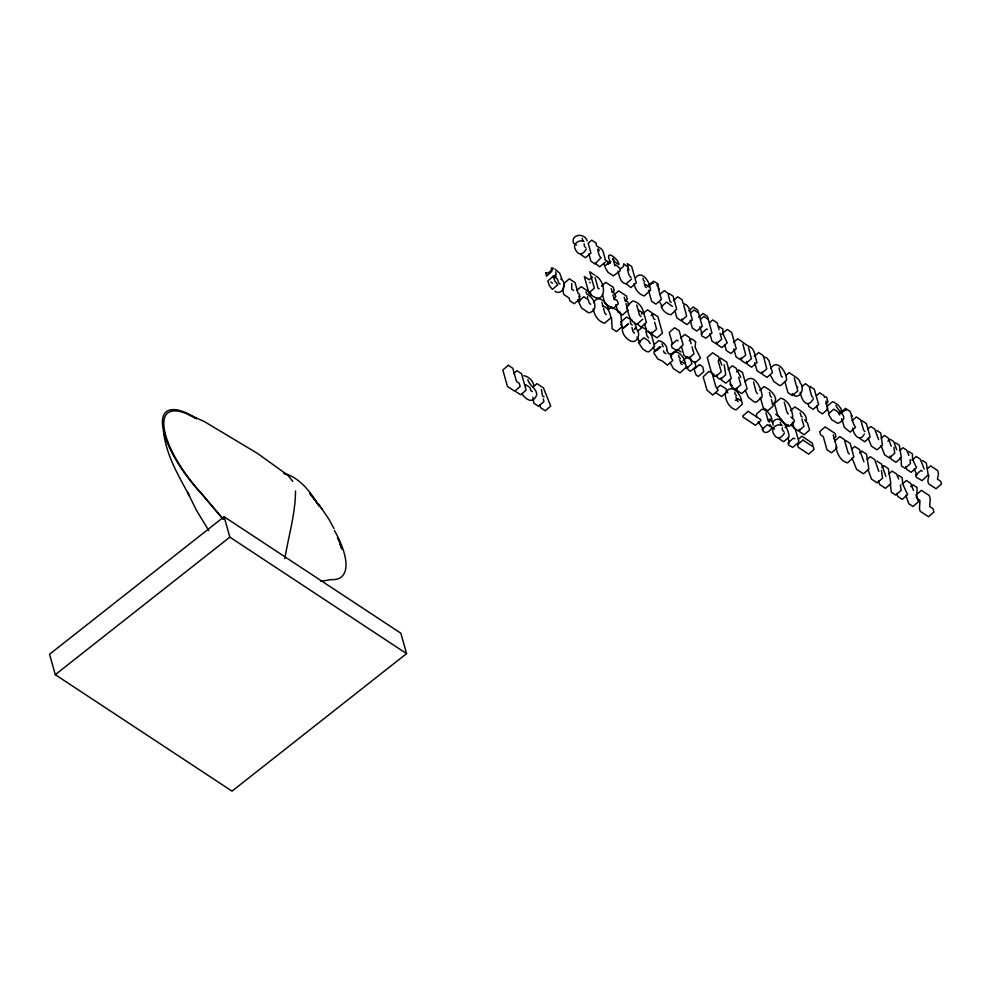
<?xml version="1.0" encoding="UTF-8"?>
<svg xmlns="http://www.w3.org/2000/svg" width="991" height="991" viewBox="0 0 991 991"><rect width="100%" height="100%" fill="white"/><g stroke="black" fill="none" stroke-linecap="round" stroke-linejoin="round"><path stroke-width="1.49" d="M620.267 269.775L620.007 270.952L613.367 275.907L607.979 272.228L605.08 267.483M631.961 327.563L633.014 331.725L634.599 333.162M603.531 308.102L604.795 313.082L606.356 314.593M561.835 278.781L559.667 273.144L555.121 269.218M527.856 379.788C529.219 385.511 536.763 388.348 536.763 394.926C532.539 404.811 525.676 399.187 521.811 393.625M928.864 475.259L927.824 481.019L928.617 483.843L936.037 488.724L941.45 484.004L940.694 481.304L937.486 479.198L938.514 473.549L937.672 470.564L930.586 465.894L927.341 468.731M284.826 558.639C288.517 536.193 295.442 513.697 295.504 491.003M742.866 344.088L745.727 355.013L740.314 359.733L736.09 356.946L733.823 348.882M667.042 349.835C667.29 345.5 662.806 341.437 658.78 340.619L653.986 344.719M792.763 417.261C792.305 409.729 788.861 400.364 780.759 398.134L774.467 403.486L777.601 415.142L783.819 422.81L789.059 426.415L794.472 421.683L793.915 419.701L790.868 417.025M645.872 331.304L647.123 336.445L648.696 337.782M806.426 420.345C806.674 413.581 799.626 410.113 794.819 406.942L790.484 410.732M825.912 401.107L827.869 409.147L822.456 413.879L818.095 411.005L816.584 405.629M601.958 302.305L602.887 306.442M773.104 425.189L772.745 421.77L768.867 419.218M584.145 243.848L584.417 246.301L585.792 247.663M782.233 427.852L782.506 430.305L783.881 431.667M748.577 347.767L751.376 358.73L745.963 363.462L741.726 360.662L740.934 357.825M587.613 296.582L587.651 297.647M586.375 249.001C581.977 256.595 577.208 254.563 574.867 248.246C572.637 243.575 580.02 238.992 584.046 241.531M784.463 433.005C780.066 440.599 775.296 438.567 772.955 432.249C770.725 427.579 778.108 422.996 782.134 425.535M763.937 357.887L766.774 368.875L761.361 373.607L756.988 370.733L754.733 362.669M642.812 319.164L637.064 324.206C629.706 322.248 628.133 312.921 626.808 306.541M656.822 284.838L659.3 289.099M588.468 242.993L591.714 240.156L596.087 243.03C595.418 247.589 599.815 246.511 601.772 249.472A3.456 1.251 48.9 0 1 602.999 251.367L605.315 259.407M553.201 276.266L547.8 280.998L549.46 285.829L552.445 289.397L557.859 284.665L554.861 281.097L553.201 276.266L557.561 279.14L558.305 281.803M553.337 276.749L555.505 274.866L556.174 277.245M605.563 261.921L599.679 266.802L594.996 263.123M576.861 290.45L581.197 286.672L589.372 292.06M592.469 276.923L589.211 279.759L584.306 276.501L588.914 292.89C605.129 308.882 608.214 283.302 595.888 275.894M610.927 261.413L607.681 264.25L607.495 263.21L608.511 263.903M588.914 292.89L594.327 288.17L589.719 271.769L594.625 275.027M620.23 269.242L623.475 266.406L623.711 263.854L628.381 267.421L627.303 263.606L631.676 266.48L636.284 282.869L630.871 287.601L626.225 283.748L631.639 279.016M601.438 286.139L605.761 282.348L613.342 287.34L614.259 290.623L612.091 292.506M593.547 302.614C598.007 293.844 606.653 302.391 608.325 308.09M513.747 373.557L516.992 370.721L521.526 373.718L526.134 390.107L520.721 394.827L516.187 391.841M614.395 294.674L618.718 290.896L626.411 295.962L627.328 299.232L625.16 301.128M635.788 277.591C641.078 269.986 648.969 280.8 649.712 286.449M613.652 298.613L615.82 296.718L614.94 293.596L612.104 291.726L611.224 288.616M608.499 309.638L611.744 306.801M648.634 285.185L653.552 281.233L657.789 283.699L658.371 285.767M532.601 387.394L536.936 383.616L543.489 387.939L550.699 406.05L545.285 410.77L540.64 407.71L539.575 404.613M648.089 286.61L652.425 282.831L653.317 283.426M628.319 304.794L632.654 301.016C638.006 301.586 642.354 306.999 643.506 312.14L641.338 314.036M626.572 307.123L628.74 305.24L627.86 302.119L625.061 300.273L624.181 297.164M620.577 322.199L626.448 317.108L632.407 320.403M659.672 294.476L664.441 290.598L669.036 294.352M643.109 313.59L647.433 309.811L651.967 312.809L653.614 318.656L654.977 319.56M634.203 329.755L636.42 327.278L634.19 322.261M651.161 315.596L653.329 313.701L657.863 316.686L662.471 333.087L657.058 337.807L652.524 334.822L651.756 332.059M637.411 331.328L642.279 327.389L646.59 329.557M673.372 300.607L677.708 296.817L682.068 299.703L683.109 303.395L686.54 304.968L688.881 307.867L692.387 319.858L686.986 324.59L682.613 321.716L681.858 319.015M688.832 310.79L693.167 307.012L697.652 309.96L698.246 312.103M690.752 312.797L693.997 309.96L698.482 312.921L702.247 326.361L696.846 331.081L692.362 328.132L690.095 320.068M656.599 350.628L660.935 346.85L659.461 346.887L654.048 351.607L654.035 353.304L657.913 359.052L662.595 361.232L667.414 365.146L672.827 360.414L670.535 356.673M698.68 317.281L703.015 313.503L707.5 316.463L708.094 318.594M700.6 319.3L703.845 316.463L708.33 319.412L711.959 333.05L706.001 338.216L701.764 335.862L701.157 333.719L706.571 329L707.401 329.408M680.495 338.241L684.831 334.462L689.364 337.448L691.161 343.815M671.861 354.159L676.196 350.368M670.399 355.509C675.689 346.206 684.608 357.107 685.4 363.424M670.734 355.645L676.147 350.925M709.494 322.756L712.74 319.92L717.112 322.793L719.045 329.681M689.228 340.681L691.396 338.786L695.645 341.585L695.125 347.271L700.501 358.135L695.087 362.867L690.405 359.783L689.129 357.033M683.208 360.538L687.531 356.748M721.758 334.153L727.171 329.421L731.655 332.381L736.263 348.77L730.85 353.502L726.366 350.541L724.694 344.583M686.416 368.602L691.817 363.883L690.838 358.928M733.39 342.564L737.725 338.786L742.024 341.622C743.225 342.576 746.979 345.463 748.787 346.193C755.328 348.547 754.869 357.243 757.037 362.458L751.624 367.19L747.4 364.403L746.57 361.48M718.574 360.018L720.742 358.135L726.676 362.037L731.284 378.426L725.87 383.158L721.906 380.544L721.126 377.769M728.063 369.581L732.386 365.803L736.189 368.305L740.797 377.36M717.236 388.038L720.482 385.202L726.217 388.98L727.01 391.792L721.597 396.524L715.861 392.746M736.561 371.873L738.729 369.977L742.519 372.48L747.127 388.881L741.714 393.6L737.75 390.987L736.474 388.41M754.3 356.351L758.635 352.561L763.07 355.496L763.343 356.686L766.724 357.801L768.905 360.563L772.46 372.628L767.059 377.36L762.686 374.487L761.943 371.823M744.984 381.894C753.42 370.77 762.327 389.215 762.104 396.858L756.418 402.135L754.312 402.012L748.403 397.317L745.294 390.429M770.688 368.318C777.576 357.825 787.188 373.037 786.52 380.296L780.797 385.449L779.471 385.449L773.76 381.424L770.787 375.762M735.446 400.438L737.614 398.543L741.739 401.268L742.395 404.055L736.09 409.902C729.215 408.057 725.387 400.488 725.177 393.774C730.788 382.154 740.252 393.291 741.503 400.389M759.713 390.454L764.049 386.663C769.734 388.955 781.329 399.125 772.262 404.34M785.863 375.49L789.109 372.653L793.543 375.577C795.166 377.113 800.022 378.909 800.183 382.972C806.191 388.608 798.028 401.912 792.28 393.526M801.806 386.651L805.497 383.666L810.266 387.531M769.784 420.828L771.952 418.933L770.725 415.749L767.678 412.033L763.578 409.333L761.881 409.333L756.467 414.065L756.653 416.74M772.212 422.711C780.301 411.538 789.121 429.908 789.034 437.006L783.621 441.726L779.384 438.939L779.05 437.737M816.485 395.669L819.73 392.832L824.078 395.706L824.413 397.366M800.282 392.349C801.186 399.088 806.984 410.15 813.413 398.729M785.107 427.691L788.353 424.854M825.763 403.783L827.931 401.9L826.593 397.168L824.846 396.772M826.605 406.768L832.44 401.764L833.927 402.148L838.151 405.059L840.863 408.416L841.619 410.77L839.451 412.652M798.647 439.05L801.892 436.213L812.273 443.064L812.967 445.529M840.108 413.098L845.521 408.366L849.894 411.253L852.248 416.257M840.851 413.643L845.174 409.865L846.116 410.485M852 420.741L856.323 416.951L860.683 419.825L863.632 430.23L865.007 431.63M833.778 438.617L835.946 436.721L835.029 433.451L825.107 426.91L819.693 431.642L820.622 434.913L823.298 436.684L826.99 449.803L831.523 452.788L836.937 448.068L833.245 434.95M834.385 441.329L839.798 436.597L844.344 439.583L848.073 452.776L849.361 454.002M867.559 429.338L870.816 426.502L874.706 429.066L878.67 439.682M852.731 428.149C853.189 433.773 859.457 443.373 864.387 433.959M851.48 449.27L854.738 446.433L859.519 449.592L863.929 461.843M859.606 452.961L861.761 451.066L866.555 454.225L868.859 469.102L863.446 473.822L856.558 469.288L852.099 458.139M881.16 438.295L884.406 435.458L888.159 437.935L891.268 446.26M887.911 441.094L890.079 439.199L893.696 441.577L896.744 449.852M867.075 459.551L870.321 456.715L874.731 459.613L878.831 471.493M899.778 450.571L903.024 447.734L906.666 450.137L908.92 455.426M881.73 467.541L883.898 465.659L888.295 468.557L890.884 483.62L885.471 488.352L879.81 484.611L878.336 481.044M888.877 473.909L892.123 471.072L896.508 473.971L898.701 479.062M911.968 460.258L916.291 456.479L920.255 459.093L924.231 469.102M902.083 484.277L906.406 480.499L910.58 483.249L913.504 490.434M910.791 486.692L912.946 484.81L917.121 487.56L916.749 495.834L918.422 501.768L913.008 506.488L908.797 503.713L905.898 495.277M915.957 495.079L921.37 490.347L929.323 495.599L930.252 498.882L929.632 506.488L933.014 508.717L933.931 511.988L928.517 516.72L920.156 511.207L919.487 508.829L919.958 500.393L916.873 498.362L916.266 496.169M224.102 516.732L49.55 654.258L55.285 674.673L232.018 791.14L406.57 653.614L400.835 633.212L224.102 516.732L229.85 537.147L406.57 653.614M55.285 674.673L229.85 537.147M641.041 316.649L639.505 315.237L636.717 304.98M560.076 284.008L558.59 282.695M646.541 287.601L645.376 286.907L644.088 282.745M682.229 364.577L681.065 363.883L679.776 359.721M738.32 401.553L737.155 400.847L735.879 396.685M794.881 438.74L793.444 438.158L788.031 442.89L788.625 445.021L792.689 447.436L798.994 442.036L795.129 428.719L790.793 424.805M532.278 391.569L531.003 390.776L529.937 387.493L525.726 384.719M587.229 294.55L585.879 291.887M672.356 306.38L666.609 302.082L661.195 306.814C662.719 310.716 666.77 314.271 670.919 314.754L676.692 309.204L673.124 296.21L669.061 293.534M626.225 283.748C620.329 283.537 619.214 275.399 618.062 271.138M523.818 375.676C528.587 376.407 532.997 380.841 534 385.635M603.135 306.145C608.189 307.284 610.406 313.243 610.766 317.938L604.535 323.239C598.081 321.493 594.204 315.101 593.25 308.796M599.183 288.777L598.068 288.344L595.046 277.579M771.667 397.156L770.54 396.635L769.375 392.461M812.905 397.292L811.641 396.078L809.474 388.038M601.19 257.747C598.329 256.731 596.458 244.281 599.295 250.673M671.204 302.441L669.966 301.326L668.306 295.021M797.767 387.332L796.442 386.007L794.274 378.054M782.407 377.224L781.181 376.023L778.988 367.946M631.094 277.48C628.306 276.563 626.176 264.349 629.087 269.948M678.042 340.854L676.742 340.148L671.328 344.88L672.133 347.742L677.175 350.641L683.109 344.831L679.194 330.746L674.66 327.761L669.247 332.48L672.493 344.013M666.014 353.676L664.081 352.511L663.574 350.839M632.258 325.085L631.106 324.317L630.14 320.96M284.59 473.549C300.583 478.034 310.74 492.651 319.164 505.98L309.65 493.134L322.236 509.337M590.71 304.336L589.236 302.986L588.196 299.616L583.835 296.743L578.422 301.475L581.556 308.015L588.815 312.921C599.332 310.356 594.315 298.18 587.985 294.748M650.282 343.592L648.263 340.669L643.89 337.795L638.477 342.527L642.775 348.968L646.776 351.644L648.932 351.793L654.605 346.491L651.793 335.85L649.96 332.753M802.177 416.901L801.162 416.381L800.146 412.751M839.65 414.981L837.618 411.711L833.753 409.172L828.352 413.904L831.672 419.738L837.841 423.392C851.158 417.545 838.225 412.045 835.983 405.48M770.23 426.588L767.542 424.594L762.129 429.326C764.309 435.074 769.425 432.039 771.902 427.815L769.858 424.557M284.528 473.648L286.969 474.565L283.711 472.905M769.412 422.253L768.136 420.828L765.944 412.789M788.303 413.953L787.015 412.417L784.265 402.185M757.533 393.662L756.232 392.126L753.494 381.907M189.219 414.907L204.27 421.522L257.412 453.358L287.886 475.271L292.803 481.366M605.129 259.741L610.196 263.395M922.336 471.109L921.06 470.353L915.647 475.085L916.254 477.228L922.088 480.598L928.195 474.813L926.325 463.082L922.373 460.481M554.898 291.243C561.996 296.507 568.153 282.93 560.745 278.979M712.17 372.988L708.85 371.402L703.176 376.89L707.041 390.206L712.74 395.013L718.153 390.281L715.638 386.118L712.702 375.416M719.305 326.646L722.959 329.062L722.699 333.249L727.258 342.836L721.844 347.568L717.67 344.806L716.468 342.106M810.019 386.428L814.305 389.252L818.616 404.613L813.202 409.333L808.842 406.459L807.999 403.448M862.009 420.704L866.369 423.578L870.148 437.019L864.734 441.738L860.299 438.815L860.064 437.749M876.824 430.466L880.714 433.03L882.448 445.12L877.035 449.84L871.362 446.099L868.104 437.985M895.567 442.816L899.32 445.293L901.364 457.582L895.951 462.301L891.219 459.192L890.005 456.071M908.549 451.376L912.426 453.928L912.5 459.205L916.564 467.603L911.15 472.335L906.914 469.536L905.675 466.699M644.72 281.382L643.481 280.564L642.924 278.26M615.832 264.894L619.97 268.412M645.822 284.603L649.96 287.316L650.604 290.115L644.311 295.962C638.811 294.463 634.897 289.124 634.029 283.587M576.465 245.037L573.393 243.018C570.853 233.963 584.777 232.588 587.155 240.875M845.657 440.45L850.191 443.448L853.883 456.925L847.59 462.908C840.479 461.1 836.974 453.568 835.946 446.867M876.924 461.063L881.631 464.172L885.917 476.473M898.416 475.222L902.219 477.736L902.665 483.93L907.632 494.658L902.219 499.39L898.019 496.615L896.533 493.419M638.625 310.183L643.939 313.701L646.417 322.496L641.004 327.228L637.399 323.896M613.986 298.452L617.331 300.657L618.248 303.927L612.834 308.659L604.956 303.469L602.454 294.525M677.274 349.427L681.102 351.954M729.834 384.062L732.399 385.747M775.705 414.3L779.545 416.827M612.933 307.594L620.069 312.289L621.072 315.856L621.902 326.844L616.489 331.576L612.153 328.715L611.472 317.306M680.421 358.358L679.169 357.528L678.612 355.236M736.511 395.322L735.26 394.505L734.703 392.201M573.69 290.45L571.77 289.186L571.733 283.476M681.523 361.566L685.648 364.292L686.292 367.091L679.999 372.926L673.409 368.615L670.461 363.164M577.914 299.53L580.082 300.954M771.481 427.022L774.541 429.041M544.047 396.895L542.498 395.88L541.433 389.562M550.761 281.977L552.52 283.265M589.633 282.299L590.264 282.757M804.655 419.812L807.554 423.194L809.56 430.02L804.147 434.752L799.923 431.965L799.167 429.239M648.473 331.13L649.266 331.935M640.161 342.539L636.953 337.101M635.219 328.046C641.772 331.799 638.154 344.1 630.536 341.028C625.99 338.625 622.162 333.992 622.249 328.665L628.604 323.698L623.19 328.417L620.688 324.181M770.292 419.032L772.881 422.079M726.155 390.826L727.877 392.857M829.356 413.061L826.828 408.837M662.223 306.653L660.006 302.565M655.522 351.57L652.908 347.284M663.252 346.701L661.938 343.84M318.916 504.456L328.851 519.098L334.066 528.599M780.871 418.821L782.209 420.828M735 388.596L736.338 390.59M208.804 530.569L196.429 510.315L187.633 492.391L189.504 496.07C178.405 475.494 165.906 454.857 163.527 431.048M666.547 350.244L668.801 353.849L670.771 353.985L671.551 356.748M900.063 457.557L901.29 460.109L901.389 465.894L905.031 468.297L910.444 463.565L910.097 459.613M914.21 468.892L916.898 475.123M686.912 366.682L688.262 369.829L690.479 371.291L695.893 366.559L694.926 361.616M721.857 365.097L718.525 356.673L712.653 352.796L707.24 357.528L711.848 373.917L715.812 376.53L721.225 371.798L718.19 360.997M716.443 374.982L717.484 377.633L720.308 379.491L725.722 374.771L724.198 364.75M881.049 445.516L884.629 454.844L889.361 457.966L894.762 453.234L893.907 447.387M758.09 421.745L763.491 429.524M867.98 469.623L871.547 479.173L877.184 482.877L882.585 478.145L881.445 470.391M340.161 544.592L341.759 548.927M588.22 243.452L590.946 253.002L585.532 257.722L581.296 254.935L580.961 253.733M851.083 415.489L853.437 423.739L855.518 427.369L850.105 432.101L844.406 427.443L841.681 418.697M796.913 387.791L797.78 390.875L792.366 395.607L788.006 392.733L784.872 381.572M801.88 418.933L803.961 426.328L798.548 431.06L794.014 428.062L792.329 422.104M788.006 437.935L789.406 443.027M780.982 424.99L780.301 422.265M771.332 399.46L773.191 406.05L767.777 410.77L763.243 407.784L760.308 397.354M738.704 377.249L740.797 384.694L735.384 389.426L731.581 386.924L729.487 379.466M709.841 333.583L711.934 341.04L716.307 343.914L721.708 339.182L720.073 333.335M713.545 373.892L714.139 376.023M699.98 326.683L701.987 334.14M692.003 346.813L693.973 353.837L688.559 358.569L684.025 355.583L681.511 346.639M674.809 310.493L676.903 317.938L681.263 320.811L686.676 316.092L683.74 305.228M658.272 288.418L661.369 299.406L655.955 304.138L651.595 301.264L648.498 290.276M654.642 322.31L656.575 329.198L651.161 333.917L646.628 330.932L644.534 323.475M625.928 303.395L627.873 310.27L622.459 315.002L617.913 312.004L615.82 304.559M614.866 265.848L612.909 258.478L614.804 261.909L618.917 264.609C618.694 258.762 603.94 248.097 610.097 261.513L604.683 266.245L603.977 263.693M612.971 294.847L614.569 300.087M588.815 253.82L590.909 261.265L594.996 263.965L600.41 258.403M582.894 240.986L582.212 238.261M590.549 292.828L591.28 295.454M580.082 296.941L579.289 294.141L578.063 293.324L575.053 282.621L569.28 278.818L563.867 283.537L563.111 291.775L563.904 294.575L569.069 297.981L569.875 300.855L574.247 303.729L579.661 299.009L578.843 296.123M556.211 274.334L555.654 271.868M543.365 398.816L543.923 401.59L538.522 406.31L533.815 403.213L532.898 397.267M900.373 485.008L901.141 490.384L895.728 495.104L891.318 492.193L890.389 484.141M196.082 418.264A65.74 23.858 48.9 0 0 162.413 421.571A79.627 28.888 48.9 0 0 201.619 493.914A806.971 292.841 48.9 0 0 223 519.061M337.435 537.729A79.627 28.888 48.9 0 1 339.095 541.42M339.591 542.622A79.627 28.888 48.9 0 1 341.771 548.469M320.502 581.221A806.971 292.841 48.9 0 0 331.143 579.586A79.627 28.888 48.9 0 0 338.253 537.766A65.74 23.858 48.9 0 0 334.425 530.519M196.268 418.784A65.74 23.858 48.9 0 0 163.825 422.86A79.627 28.888 48.9 0 0 203.019 495.203A806.971 292.841 48.9 0 0 223.508 519.309M545.868 272.674L546.437 276.192L551.851 271.46L551.281 267.954L553.635 268.313L548.221 273.045L545.868 272.674M508.247 365.295L502.833 370.027L507.442 386.416L514.738 391.222L520.151 386.49L519.234 383.22L516.472 381.399L512.793 368.28L508.247 365.295M699.46 364.614L694.047 369.346L696.103 374.994L698.333 376.469L703.746 371.736L702.768 366.794L699.46 364.614M748.155 411.327L742.742 416.059L743.039 417.087L755.501 425.312L760.915 420.58L760.617 419.54L748.155 411.327M802.983 440.078L797.569 444.81L798.263 447.275L808.644 454.126L814.057 449.394L813.363 446.929L802.983 440.078"/></g></svg>
